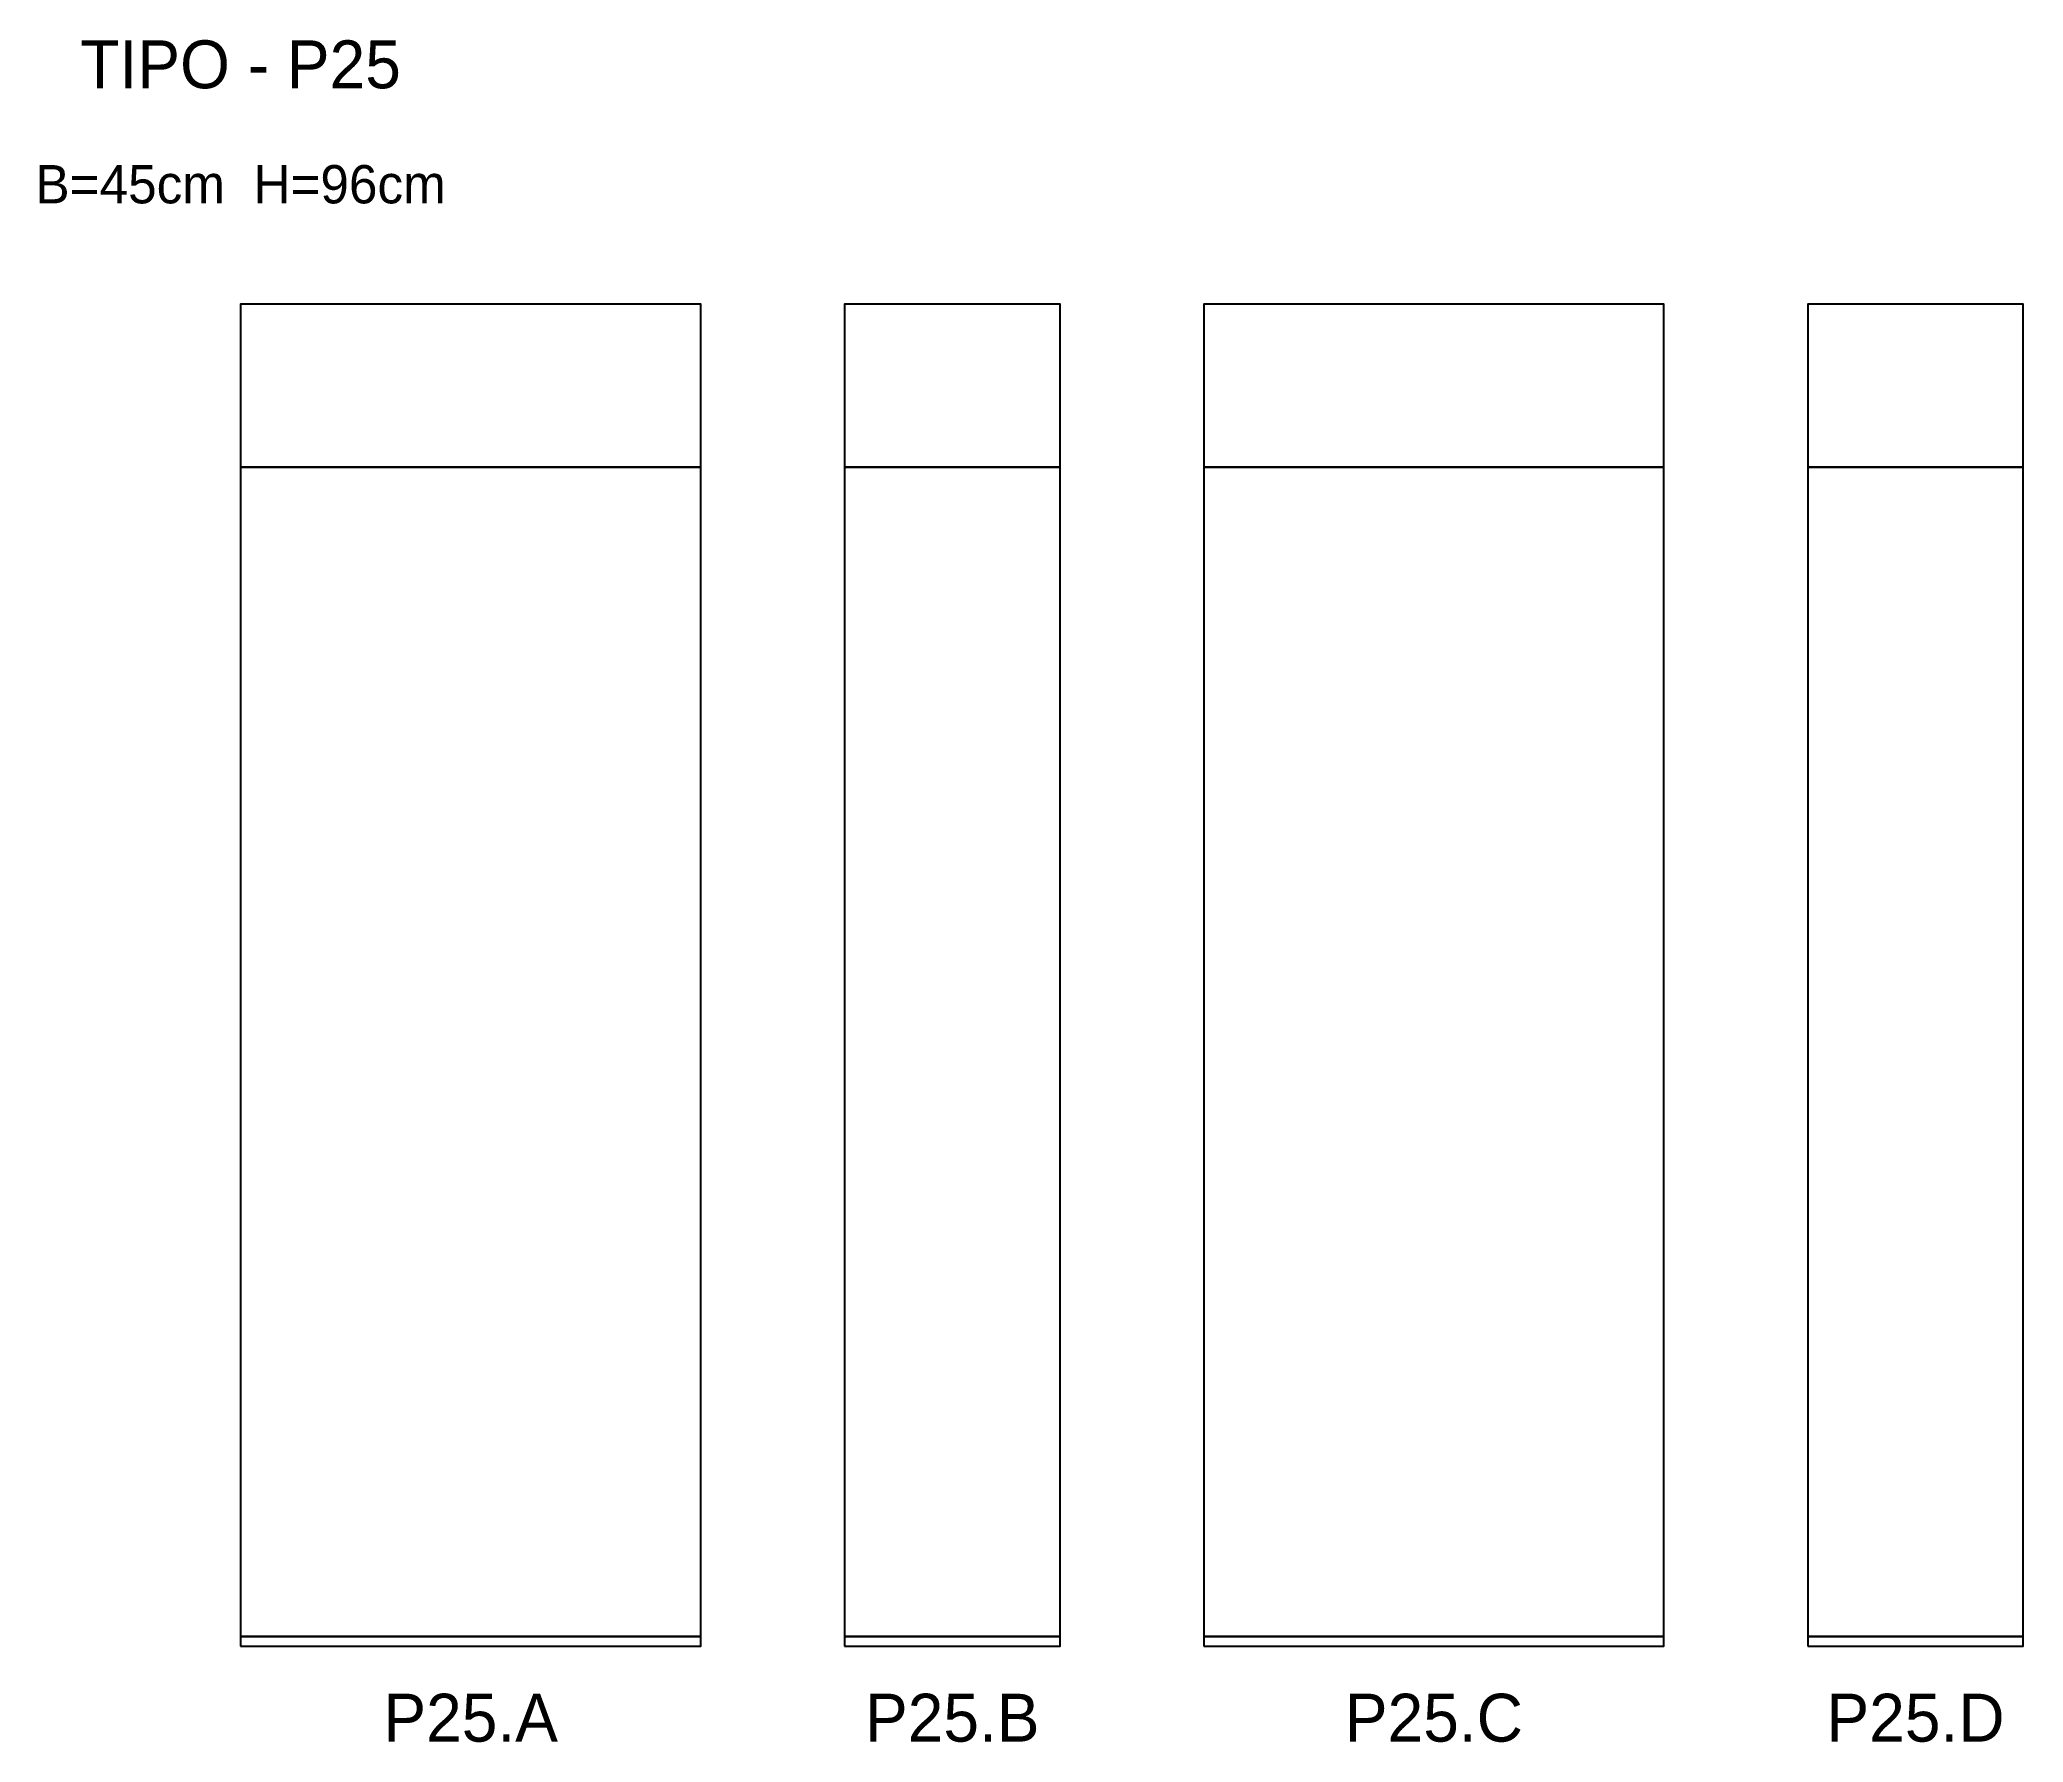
# Model space of a CAD drawing. Header units: metres. Extents: x -42 to 372, y -20 to 335.
import ezdxf

# ---------------------------------------------------------------- set-up
doc = ezdxf.new("R2010")
doc.units = ezdxf.units.M
for name, color, linetype in [('Cota Secao (2x)', 3, 'Continuous'), ('NOMENCLATURA', 1, 'Continuous'), ('Paineis', 7, 'Continuous'), ('Texto Secao', 2, 'Continuous')]:
    doc.layers.add(name, color=color, linetype=linetype)

msp = doc.modelspace()

# ---------------------------------------------------------------- linework, layer by layer
at = {"layer": 'Paineis'}
for points in [[(0, 246), (96, 246), (96, 280), (0, 280)], [(126, 246), (171, 246), (171, 280), (126, 280)], [(201, 246), (297, 246), (297, 280), (201, 280)], [(327, 246), (372, 246), (372, 280), (327, 280)], [(0, 2), (96, 2), (96, 246), (0, 246)], [(126, 2), (171, 2), (171, 246), (126, 246)], [(201, 2), (297, 2), (297, 246), (201, 246)], [(327, 2), (372, 2), (372, 246), (327, 246)], [(0, 0), (96, 0), (96, 2), (0, 2)], [(126, 0), (171, 0), (171, 2), (126, 2)], [(201, 0), (297, 0), (297, 2), (201, 2)], [(327, 0), (372, 0), (372, 2), (327, 2)]]:
    msp.add_lwpolyline(points, close=True, dxfattribs=at)

# ---------------------------------------------------------------- texts
at = {"layer": 'Cota Secao (2x)', "insert": (0, 305), "char_height": 8, "width": 392, "attachment_point": 5}
msp.add_mtext('B=45cm  H=96cm', dxfattribs=at)
at = {"layer": 'NOMENCLATURA', "insert": (0, 330), "char_height": 10, "width": 300, "attachment_point": 5}
msp.add_mtext('TIPO - P25', dxfattribs=at)
at = {"layer": 'Texto Secao', "char_height": 10, "attachment_point": 5}
for s, insert, width in [('P25.A', (48, -15), 116), ('P25.B', (148.5, -15), 65), ('P25.C', (249, -15), 116), ('P25.D', (349.5, -15), 65)]:
    msp.add_mtext(s, dxfattribs=dict(at, insert=insert, width=width))

doc.saveas('drawing.dxf')
